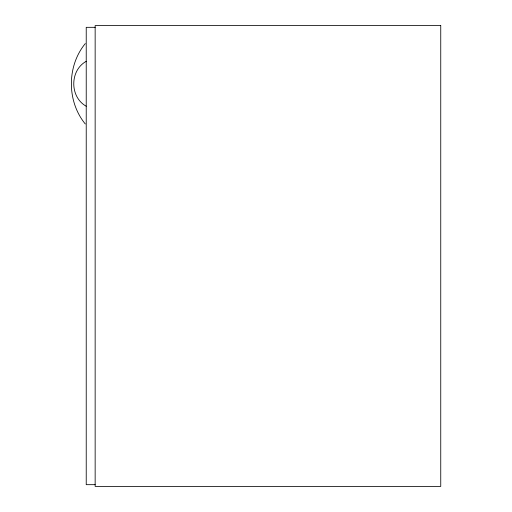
<?xml version="1.0" encoding="UTF-8"?>
<svg xmlns="http://www.w3.org/2000/svg" width="512" height="512" viewBox="0 0 512 512"><rect width="100%" height="100%" fill="white"/><g stroke="black" fill="none" stroke-linecap="round" stroke-linejoin="round"><path stroke-width="0.77" d="M85.28 43.584C66.739 66.176 66.739 101.376 85.28 123.968M86.227 61.312C69.619 70.509 69.619 97.043 86.227 106.24M95.155 27.328L86.227 27.328L86.227 484.672L95.155 484.672M440.749 25.6L95.149 25.6L95.155 486.4L440.749 486.4L440.749 25.6"/></g></svg>
